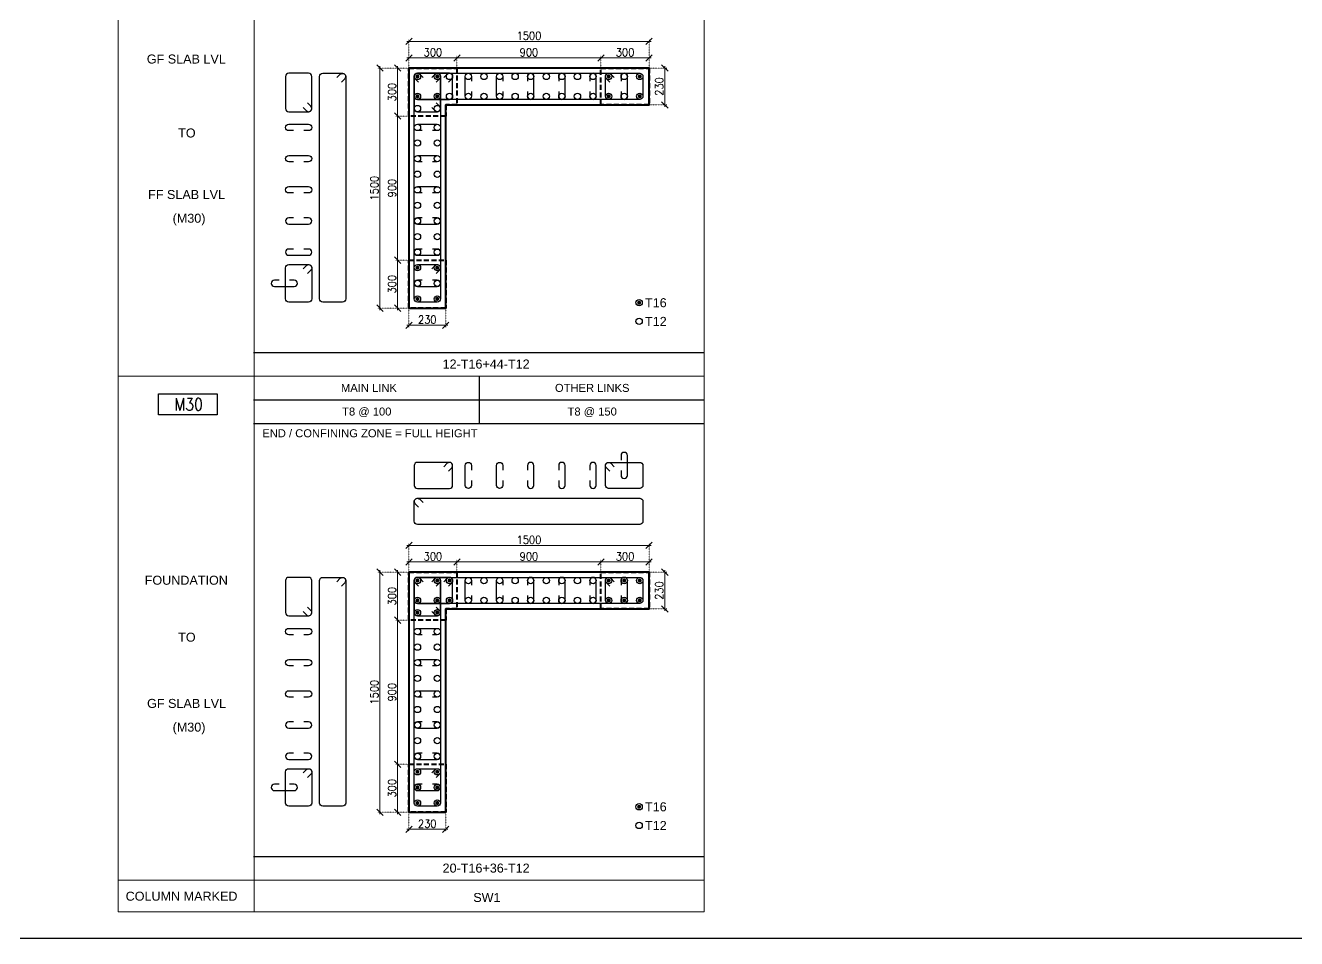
# Model space of a CAD drawing. Header units: millimetres. Extents: x 149548 to 2112824, y -1657616 to -1354760.
# Drawn here: x 2049305 to 2081065, y -1657616 to -1634801 of the extents above; entities that cross this region are included whole.
import ezdxf
from ezdxf.enums import TextEntityAlignment as Align

# ---------------------------------------------------------------- set-up
doc = ezdxf.new("R2010")
doc.units = ezdxf.units.MM
doc.header["$MEASUREMENT"] = 0
doc.header["$PDMODE"] = 98
doc.linetypes.add('DOT', pattern=[0.25, 0, -0.25])
doc.linetypes.add('HIDDEN', pattern=[0.375, 0.25, -0.125])
for name, color, linetype in [('Columns', 90, 'Continuous'), ('S-TEXT', 7, 'Continuous'), ('s_hatch_50', 43, 'Continuous'), ('s_rebar_link', 225, 'Continuous'), ('s_rebar_linkexp', 155, 'Continuous'), ('TEXT', 43, 'Continuous')]:
    doc.layers.add(name, color=color, linetype=linetype)
for name, color, linetype, lineweight in [('s-dm', 171, 'Continuous', 15), ('s_text', 20, 'Continuous', 9), ('TXT', 255, 'Continuous', 5)]:
    doc.layers.add(name, color=color, linetype=linetype, lineweight=lineweight)
doc.styles.add('ARIAL', font='arial.ttf')
doc.styles.add('RC-ROMANS-85', font='romans.shx', dxfattribs={"width": 0.85})
doc.styles.add('RS', font='romans.shx', dxfattribs={"width": 0.9})
doc.dimstyles.new('Maheboob', dxfattribs={"dimtxt": 100, "dimasz": 100, "dimexe": 0, "dimexo": 0, "dimgap": 50, "dimtad": 1, "dimdec": 0, "dimdsep": 46, "dimtxsty": 'RS', "dimblk": 'ME', "dimcen": 225, "dimdle": 25, "dimclrd": 256, "dimclre": 256, "dimclrt": 7, "dimadec": 1, "dimazin": 1, "dimtfac": 1, "dimtdec": 0, "dimtmove": 0, "dimatfit": 0, "dimldrblk": 'ME', "dimfxl": 1, "dimlwd": -1, "dimlwe": -1, "dimarcsym": 0})

# ---------------------------------------------------------------- blocks, each defined once
blk = doc.blocks.new('_Oblique')
at = {"color": 0, "linetype": 'ByBlock', "lineweight": -2}
blk.add_line((-0.5, -0.5), (0.5, 0.5), dxfattribs=at)
blk = doc.blocks.new('*D1663')
at = {"layer": 'Defpoints', "color": 0}
for p in [(2064886, -1648461), (2064886, -1649381), (2065281, -1649381)]:
    blk.add_point(p, dxfattribs=at)
at = {"layer": 's-dm', "linetype": 'DOT'}
for p, q in [((2064886, -1648461), (2065331, -1648461)), ((2064886, -1649381), (2065331, -1649381))]:
    blk.add_line(p, q, dxfattribs=at)
at = {"layer": 's-dm'}
blk.add_line((2065281, -1648411), (2065281, -1649431), dxfattribs=at)
at = {"layer": 's-dm', "xscale": 160, "yscale": 160, "zscale": 160}
for p, rotation in [((2065281, -1648461), 90), ((2065281, -1649381), 270)]:
    blk.add_blockref('_Oblique', p, dxfattribs=dict(at, rotation=rotation))
at = {"layer": 's-dm', "color": 7, "insert": (2065141, -1648921), "char_height": 200, "attachment_point": 5, "rotation": 90, "style": 'RS'}
blk.add_mtext('230', dxfattribs=at)
blk = doc.blocks.new('ME')
at = {"layer": 's-dm', "color": 2, "ltscale": 50}
for p, q in [((0, -1.04), (0, 1.04)), ((-1.04, 0), (1.04, 0))]:
    blk.add_line(p, q, dxfattribs=at)
blk.add_lwpolyline([(0.74, 0.74), (-0.74, -0.74)], dxfattribs=at)
blk = doc.blocks.new('*D1664')
at = {"layer": 'Defpoints', "color": 0}
for p in [(2058886, -1654461), (2059806, -1654461), (2059806, -1654886)]:
    blk.add_point(p, dxfattribs=at)
at = {"layer": 's-dm', "linetype": 'DOT'}
for p, q in [((2058886, -1654461), (2058886, -1654936)), ((2059806, -1654461), (2059806, -1654936))]:
    blk.add_line(p, q, dxfattribs=at)
at = {"layer": 's-dm'}
blk.add_line((2058836, -1654886), (2059856, -1654886), dxfattribs=at)
at = {"layer": 's-dm', "xscale": 160, "yscale": 160, "zscale": 160, "rotation": 180}
blk.add_blockref('_Oblique', (2058886, -1654886), dxfattribs=at)
at = {"layer": 's-dm', "xscale": 160, "yscale": 160, "zscale": 160}
blk.add_blockref('_Oblique', (2059806, -1654886), dxfattribs=at)
at = {"layer": 's-dm', "color": 7, "insert": (2059346, -1654746), "char_height": 200, "attachment_point": 5, "style": 'RS'}
blk.add_mtext('230', dxfattribs=at)
blk = doc.blocks.new('*D1665')
at = {"layer": 'Defpoints', "color": 0}
for p in [(2058886, -1648461), (2058605, -1649661), (2058886, -1649661)]:
    blk.add_point(p, dxfattribs=at)
at = {"layer": 's-dm', "linetype": 'DOT'}
for p, q in [((2058886, -1648461), (2058555, -1648461)), ((2058886, -1649661), (2058555, -1649661))]:
    blk.add_line(p, q, dxfattribs=at)
at = {"layer": 's-dm'}
blk.add_line((2058605, -1648411), (2058605, -1649711), dxfattribs=at)
at = {"layer": 's-dm', "xscale": 160, "yscale": 160, "zscale": 160}
for p, rotation in [((2058605, -1648461), 90), ((2058605, -1649661), 270)]:
    blk.add_blockref('_Oblique', p, dxfattribs=dict(at, rotation=rotation))
at = {"layer": 's-dm', "color": 7, "insert": (2058465, -1649061), "char_height": 200, "attachment_point": 5, "rotation": 90, "style": 'RS'}
blk.add_mtext('300', dxfattribs=at)
blk = doc.blocks.new('*D1666')
at = {"layer": 'Defpoints', "color": 0}
for p in [(2058886, -1648207), (2058886, -1648461), (2060086, -1648461)]:
    blk.add_point(p, dxfattribs=at)
at = {"layer": 's-dm'}
blk.add_line((2060136, -1648207), (2058836, -1648207), dxfattribs=at)
at = {"layer": 's-dm', "linetype": 'DOT'}
for p, q in [((2058886, -1648461), (2058886, -1648157)), ((2060086, -1648461), (2060086, -1648157))]:
    blk.add_line(p, q, dxfattribs=at)
at = {"layer": 's-dm', "xscale": 160, "yscale": 160, "zscale": 160, "rotation": 180}
blk.add_blockref('_Oblique', (2058886, -1648207), dxfattribs=at)
at = {"layer": 's-dm', "xscale": 160, "yscale": 160, "zscale": 160}
blk.add_blockref('_Oblique', (2060086, -1648207), dxfattribs=at)
at = {"layer": 's-dm', "color": 7, "insert": (2059486, -1648067), "char_height": 200, "attachment_point": 5, "style": 'RS'}
blk.add_mtext('300', dxfattribs=at)
blk = doc.blocks.new('*D1667')
at = {"layer": 'Defpoints', "color": 0}
for p in [(2063686, -1648207), (2060086, -1648461), (2063686, -1648461)]:
    blk.add_point(p, dxfattribs=at)
at = {"layer": 's-dm'}
blk.add_line((2060036, -1648207), (2063736, -1648207), dxfattribs=at)
at = {"layer": 's-dm', "linetype": 'DOT'}
for p, q in [((2060086, -1648461), (2060086, -1648157)), ((2063686, -1648461), (2063686, -1648157))]:
    blk.add_line(p, q, dxfattribs=at)
at = {"layer": 's-dm', "xscale": 160, "yscale": 160, "zscale": 160, "rotation": 180}
blk.add_blockref('_Oblique', (2060086, -1648207), dxfattribs=at)
at = {"layer": 's-dm', "xscale": 160, "yscale": 160, "zscale": 160}
blk.add_blockref('_Oblique', (2063686, -1648207), dxfattribs=at)
at = {"layer": 's-dm', "color": 7, "insert": (2061886, -1648067), "char_height": 200, "attachment_point": 5, "style": 'RS'}
blk.add_mtext('900', dxfattribs=at)
blk = doc.blocks.new('*D1668')
at = {"layer": 'Defpoints', "color": 0}
for p in [(2063686, -1648207), (2063686, -1648461), (2064886, -1648461)]:
    blk.add_point(p, dxfattribs=at)
at = {"layer": 's-dm'}
blk.add_line((2064936, -1648207), (2063636, -1648207), dxfattribs=at)
at = {"layer": 's-dm', "linetype": 'DOT'}
for p, q in [((2063686, -1648461), (2063686, -1648157)), ((2064886, -1648461), (2064886, -1648157))]:
    blk.add_line(p, q, dxfattribs=at)
at = {"layer": 's-dm', "xscale": 160, "yscale": 160, "zscale": 160, "rotation": 180}
blk.add_blockref('_Oblique', (2063686, -1648207), dxfattribs=at)
at = {"layer": 's-dm', "xscale": 160, "yscale": 160, "zscale": 160}
blk.add_blockref('_Oblique', (2064886, -1648207), dxfattribs=at)
at = {"layer": 's-dm', "color": 7, "insert": (2064286, -1648067), "char_height": 200, "attachment_point": 5, "style": 'RS'}
blk.add_mtext('300', dxfattribs=at)
blk = doc.blocks.new('*D1669')
at = {"layer": 'Defpoints', "color": 0}
for p in [(2058605, -1649661), (2058886, -1649661), (2058886, -1653261)]:
    blk.add_point(p, dxfattribs=at)
at = {"layer": 's-dm', "linetype": 'DOT'}
for p, q in [((2058886, -1649661), (2058555, -1649661)), ((2058886, -1653261), (2058555, -1653261))]:
    blk.add_line(p, q, dxfattribs=at)
at = {"layer": 's-dm'}
blk.add_line((2058605, -1653311), (2058605, -1649611), dxfattribs=at)
at = {"layer": 's-dm', "xscale": 160, "yscale": 160, "zscale": 160}
for p, rotation in [((2058605, -1649661), 90), ((2058605, -1653261), 270)]:
    blk.add_blockref('_Oblique', p, dxfattribs=dict(at, rotation=rotation))
at = {"layer": 's-dm', "color": 7, "insert": (2058465, -1651461), "char_height": 200, "attachment_point": 5, "rotation": 90, "style": 'RS'}
blk.add_mtext('900', dxfattribs=at)
blk = doc.blocks.new('*D1670')
at = {"layer": 'Defpoints', "color": 0}
for p in [(2058886, -1653261), (2058605, -1654461), (2058886, -1654461)]:
    blk.add_point(p, dxfattribs=at)
at = {"layer": 's-dm', "linetype": 'DOT'}
for p, q in [((2058886, -1653261), (2058555, -1653261)), ((2058886, -1654461), (2058555, -1654461))]:
    blk.add_line(p, q, dxfattribs=at)
at = {"layer": 's-dm'}
blk.add_line((2058605, -1653211), (2058605, -1654511), dxfattribs=at)
at = {"layer": 's-dm', "xscale": 160, "yscale": 160, "zscale": 160}
for p, rotation in [((2058605, -1653261), 90), ((2058605, -1654461), 270)]:
    blk.add_blockref('_Oblique', p, dxfattribs=dict(at, rotation=rotation))
at = {"layer": 's-dm', "color": 7, "insert": (2058465, -1653861), "char_height": 200, "attachment_point": 5, "rotation": 90, "style": 'RS'}
blk.add_mtext('300', dxfattribs=at)
blk = doc.blocks.new('*D1671')
at = {"layer": 'Defpoints', "color": 0}
for p in [(2064886, -1647794), (2058886, -1648461), (2064886, -1648461)]:
    blk.add_point(p, dxfattribs=at)
at = {"layer": 's-dm'}
blk.add_line((2058836, -1647794), (2064936, -1647794), dxfattribs=at)
at = {"layer": 's-dm', "linetype": 'DOT'}
for p, q in [((2058886, -1648461), (2058886, -1647744)), ((2064886, -1648461), (2064886, -1647744))]:
    blk.add_line(p, q, dxfattribs=at)
at = {"layer": 's-dm', "xscale": 160, "yscale": 160, "zscale": 160, "rotation": 180}
blk.add_blockref('_Oblique', (2058886, -1647794), dxfattribs=at)
at = {"layer": 's-dm', "xscale": 160, "yscale": 160, "zscale": 160}
blk.add_blockref('_Oblique', (2064886, -1647794), dxfattribs=at)
at = {"layer": 's-dm', "color": 7, "insert": (2061886, -1647654), "char_height": 200, "attachment_point": 5, "style": 'RS'}
blk.add_mtext('1500', dxfattribs=at)
blk = doc.blocks.new('*D1672')
at = {"layer": 'Defpoints', "color": 0}
for p in [(2058163, -1648461), (2058886, -1648461), (2058886, -1654461)]:
    blk.add_point(p, dxfattribs=at)
at = {"layer": 's-dm', "linetype": 'DOT'}
for p, q in [((2058886, -1648461), (2058113, -1648461)), ((2058886, -1654461), (2058113, -1654461))]:
    blk.add_line(p, q, dxfattribs=at)
at = {"layer": 's-dm'}
blk.add_line((2058163, -1654511), (2058163, -1648411), dxfattribs=at)
at = {"layer": 's-dm', "xscale": 160, "yscale": 160, "zscale": 160}
for p, rotation in [((2058163, -1648461), 90), ((2058163, -1654461), 270)]:
    blk.add_blockref('_Oblique', p, dxfattribs=dict(at, rotation=rotation))
at = {"layer": 's-dm', "color": 7, "insert": (2058023, -1651461), "char_height": 200, "attachment_point": 5, "rotation": 90, "style": 'RS'}
blk.add_mtext('1500', dxfattribs=at)
blk = doc.blocks.new('*D1643')
at = {"layer": 'Defpoints', "color": 0}
for p in [(2064886, -1635866), (2064886, -1636786), (2065281, -1636786)]:
    blk.add_point(p, dxfattribs=at)
at = {"layer": 's-dm', "linetype": 'DOT'}
for p, q in [((2064886, -1635866), (2065331, -1635866)), ((2064886, -1636786), (2065331, -1636786))]:
    blk.add_line(p, q, dxfattribs=at)
at = {"layer": 's-dm'}
blk.add_line((2065281, -1635816), (2065281, -1636836), dxfattribs=at)
at = {"layer": 's-dm', "xscale": 160, "yscale": 160, "zscale": 160}
for p, rotation in [((2065281, -1635866), 90), ((2065281, -1636786), 270)]:
    blk.add_blockref('_Oblique', p, dxfattribs=dict(at, rotation=rotation))
at = {"layer": 's-dm', "color": 7, "insert": (2065141, -1636326), "char_height": 200, "attachment_point": 5, "rotation": 90, "style": 'RS'}
blk.add_mtext('230', dxfattribs=at)
blk = doc.blocks.new('*D1644')
at = {"layer": 'Defpoints', "color": 0}
for p in [(2058886, -1641866), (2059806, -1641866), (2059806, -1642292)]:
    blk.add_point(p, dxfattribs=at)
at = {"layer": 's-dm', "linetype": 'DOT'}
for p, q in [((2058886, -1641866), (2058886, -1642342)), ((2059806, -1641866), (2059806, -1642342))]:
    blk.add_line(p, q, dxfattribs=at)
at = {"layer": 's-dm'}
blk.add_line((2058836, -1642292), (2059856, -1642292), dxfattribs=at)
at = {"layer": 's-dm', "xscale": 160, "yscale": 160, "zscale": 160, "rotation": 180}
blk.add_blockref('_Oblique', (2058886, -1642292), dxfattribs=at)
at = {"layer": 's-dm', "xscale": 160, "yscale": 160, "zscale": 160}
blk.add_blockref('_Oblique', (2059806, -1642292), dxfattribs=at)
at = {"layer": 's-dm', "color": 7, "insert": (2059346, -1642152), "char_height": 200, "attachment_point": 5, "style": 'RS'}
blk.add_mtext('230', dxfattribs=at)
blk = doc.blocks.new('*D1645')
at = {"layer": 'Defpoints', "color": 0}
for p in [(2058886, -1635866), (2058605, -1637066), (2058886, -1637066)]:
    blk.add_point(p, dxfattribs=at)
at = {"layer": 's-dm', "linetype": 'DOT'}
for p, q in [((2058886, -1635866), (2058555, -1635866)), ((2058886, -1637066), (2058555, -1637066))]:
    blk.add_line(p, q, dxfattribs=at)
at = {"layer": 's-dm'}
blk.add_line((2058605, -1635816), (2058605, -1637116), dxfattribs=at)
at = {"layer": 's-dm', "xscale": 160, "yscale": 160, "zscale": 160}
for p, rotation in [((2058605, -1635866), 90), ((2058605, -1637066), 270)]:
    blk.add_blockref('_Oblique', p, dxfattribs=dict(at, rotation=rotation))
at = {"layer": 's-dm', "color": 7, "insert": (2058465, -1636466), "char_height": 200, "attachment_point": 5, "rotation": 90, "style": 'RS'}
blk.add_mtext('300', dxfattribs=at)
blk = doc.blocks.new('*D1646')
at = {"layer": 'Defpoints', "color": 0}
for p in [(2058886, -1635613), (2058886, -1635866), (2060086, -1635866)]:
    blk.add_point(p, dxfattribs=at)
at = {"layer": 's-dm', "linetype": 'DOT'}
for p, q in [((2058886, -1635866), (2058886, -1635563)), ((2060086, -1635866), (2060086, -1635563))]:
    blk.add_line(p, q, dxfattribs=at)
at = {"layer": 's-dm'}
blk.add_line((2060136, -1635613), (2058836, -1635613), dxfattribs=at)
at = {"layer": 's-dm', "xscale": 160, "yscale": 160, "zscale": 160, "rotation": 180}
blk.add_blockref('_Oblique', (2058886, -1635613), dxfattribs=at)
at = {"layer": 's-dm', "xscale": 160, "yscale": 160, "zscale": 160}
blk.add_blockref('_Oblique', (2060086, -1635613), dxfattribs=at)
at = {"layer": 's-dm', "color": 7, "insert": (2059486, -1635473), "char_height": 200, "attachment_point": 5, "style": 'RS'}
blk.add_mtext('300', dxfattribs=at)
blk = doc.blocks.new('*D1647')
at = {"layer": 'Defpoints', "color": 0}
for p in [(2060086, -1635866), (2063686, -1635613), (2063686, -1635866)]:
    blk.add_point(p, dxfattribs=at)
at = {"layer": 's-dm', "linetype": 'DOT'}
for p, q in [((2060086, -1635866), (2060086, -1635563)), ((2063686, -1635866), (2063686, -1635563))]:
    blk.add_line(p, q, dxfattribs=at)
at = {"layer": 's-dm'}
blk.add_line((2060036, -1635613), (2063736, -1635613), dxfattribs=at)
at = {"layer": 's-dm', "xscale": 160, "yscale": 160, "zscale": 160, "rotation": 180}
blk.add_blockref('_Oblique', (2060086, -1635613), dxfattribs=at)
at = {"layer": 's-dm', "xscale": 160, "yscale": 160, "zscale": 160}
blk.add_blockref('_Oblique', (2063686, -1635613), dxfattribs=at)
at = {"layer": 's-dm', "color": 7, "insert": (2061886, -1635473), "char_height": 200, "attachment_point": 5, "style": 'RS'}
blk.add_mtext('900', dxfattribs=at)
blk = doc.blocks.new('*D1648')
at = {"layer": 'Defpoints', "color": 0}
for p in [(2063686, -1635613), (2063686, -1635866), (2064886, -1635866)]:
    blk.add_point(p, dxfattribs=at)
at = {"layer": 's-dm', "linetype": 'DOT'}
for p, q in [((2063686, -1635866), (2063686, -1635563)), ((2064886, -1635866), (2064886, -1635563))]:
    blk.add_line(p, q, dxfattribs=at)
at = {"layer": 's-dm'}
blk.add_line((2064936, -1635613), (2063636, -1635613), dxfattribs=at)
at = {"layer": 's-dm', "xscale": 160, "yscale": 160, "zscale": 160, "rotation": 180}
blk.add_blockref('_Oblique', (2063686, -1635613), dxfattribs=at)
at = {"layer": 's-dm', "xscale": 160, "yscale": 160, "zscale": 160}
blk.add_blockref('_Oblique', (2064886, -1635613), dxfattribs=at)
at = {"layer": 's-dm', "color": 7, "insert": (2064286, -1635473), "char_height": 200, "attachment_point": 5, "style": 'RS'}
blk.add_mtext('300', dxfattribs=at)
blk = doc.blocks.new('*D1649')
at = {"layer": 'Defpoints', "color": 0}
for p in [(2058605, -1637066), (2058886, -1637066), (2058886, -1640666)]:
    blk.add_point(p, dxfattribs=at)
at = {"layer": 's-dm', "linetype": 'DOT'}
for p, q in [((2058886, -1637066), (2058555, -1637066)), ((2058886, -1640666), (2058555, -1640666))]:
    blk.add_line(p, q, dxfattribs=at)
at = {"layer": 's-dm'}
blk.add_line((2058605, -1640716), (2058605, -1637016), dxfattribs=at)
at = {"layer": 's-dm', "xscale": 160, "yscale": 160, "zscale": 160}
for p, rotation in [((2058605, -1637066), 90), ((2058605, -1640666), 270)]:
    blk.add_blockref('_Oblique', p, dxfattribs=dict(at, rotation=rotation))
at = {"layer": 's-dm', "color": 7, "insert": (2058465, -1638866), "char_height": 200, "attachment_point": 5, "rotation": 90, "style": 'RS'}
blk.add_mtext('900', dxfattribs=at)
blk = doc.blocks.new('*D1650')
at = {"layer": 'Defpoints', "color": 0}
for p in [(2058886, -1640666), (2058605, -1641866), (2058886, -1641866)]:
    blk.add_point(p, dxfattribs=at)
at = {"layer": 's-dm', "linetype": 'DOT'}
for p, q in [((2058886, -1640666), (2058555, -1640666)), ((2058886, -1641866), (2058555, -1641866))]:
    blk.add_line(p, q, dxfattribs=at)
at = {"layer": 's-dm'}
blk.add_line((2058605, -1640616), (2058605, -1641916), dxfattribs=at)
at = {"layer": 's-dm', "xscale": 160, "yscale": 160, "zscale": 160}
for p, rotation in [((2058605, -1640666), 90), ((2058605, -1641866), 270)]:
    blk.add_blockref('_Oblique', p, dxfattribs=dict(at, rotation=rotation))
at = {"layer": 's-dm', "color": 7, "insert": (2058465, -1641266), "char_height": 200, "attachment_point": 5, "rotation": 90, "style": 'RS'}
blk.add_mtext('300', dxfattribs=at)
blk = doc.blocks.new('*D1651')
at = {"layer": 'Defpoints', "color": 0}
for p in [(2064886, -1635199), (2058886, -1635866), (2064886, -1635866)]:
    blk.add_point(p, dxfattribs=at)
at = {"layer": 's-dm'}
blk.add_line((2058836, -1635199), (2064936, -1635199), dxfattribs=at)
at = {"layer": 's-dm', "linetype": 'DOT'}
for p, q in [((2058886, -1635866), (2058886, -1635149)), ((2064886, -1635866), (2064886, -1635149))]:
    blk.add_line(p, q, dxfattribs=at)
at = {"layer": 's-dm', "xscale": 160, "yscale": 160, "zscale": 160, "rotation": 180}
blk.add_blockref('_Oblique', (2058886, -1635199), dxfattribs=at)
at = {"layer": 's-dm', "xscale": 160, "yscale": 160, "zscale": 160}
blk.add_blockref('_Oblique', (2064886, -1635199), dxfattribs=at)
at = {"layer": 's-dm', "color": 7, "insert": (2061886, -1635059), "char_height": 200, "attachment_point": 5, "style": 'RS'}
blk.add_mtext('1500', dxfattribs=at)
blk = doc.blocks.new('*D1652')
at = {"layer": 'Defpoints', "color": 0}
for p in [(2058163, -1635866), (2058886, -1635866), (2058886, -1641866)]:
    blk.add_point(p, dxfattribs=at)
at = {"layer": 's-dm', "linetype": 'DOT'}
for p, q in [((2058886, -1635866), (2058113, -1635866)), ((2058886, -1641866), (2058113, -1641866))]:
    blk.add_line(p, q, dxfattribs=at)
at = {"layer": 's-dm'}
blk.add_line((2058163, -1641916), (2058163, -1635816), dxfattribs=at)
at = {"layer": 's-dm', "xscale": 160, "yscale": 160, "zscale": 160}
for p, rotation in [((2058163, -1635866), 90), ((2058163, -1641866), 270)]:
    blk.add_blockref('_Oblique', p, dxfattribs=dict(at, rotation=rotation))
at = {"layer": 's-dm', "color": 7, "insert": (2058023, -1638866), "char_height": 200, "attachment_point": 5, "rotation": 90, "style": 'RS'}
blk.add_mtext('1500', dxfattribs=at)

msp = doc.modelspace()

# ---------------------------------------------------------------- linework, layer by layer
at = {"lineweight": -3}
msp.add_lwpolyline([(2112824, -1657616.5), (1991050.7, -1657616.5), (1991050.7, -1577510.7), (2112824, -1577510.7)], close=True, dxfattribs=at)
at = {"layer": 'Columns', "color": 8, "linetype": 'HIDDEN', "lineweight": 40, "ltscale": 500}
for points in [[(2060085.7, -1635865.6), (2060085.7, -1636785.6), (2059805.7, -1636785.6), (2059805.7, -1637065.6), (2058885.7, -1637065.6), (2058885.7, -1635865.6)], [(2064885.7, -1635865.6), (2064885.7, -1636785.6), (2063685.7, -1636785.6), (2063685.7, -1635865.6)], [(2059805.7, -1641865.6), (2058885.7, -1641865.6), (2058885.7, -1640665.6), (2059805.7, -1640665.6)], [(2060085.7, -1648460.5), (2060085.7, -1649380.5), (2059805.7, -1649380.5), (2059805.7, -1649660.5), (2058885.7, -1649660.5), (2058885.7, -1648460.5)], [(2064885.7, -1648460.5), (2064885.7, -1649380.5), (2063685.7, -1649380.5), (2063685.7, -1648460.5)], [(2059805.7, -1654460.5), (2058885.7, -1654460.5), (2058885.7, -1653260.5), (2059805.7, -1653260.5)]]:
    msp.add_lwpolyline(points, close=True, dxfattribs=at)
at = {"layer": 'Columns', "lineweight": 40}
for points in [[(2058885.7, -1635865.6), (2058885.7, -1641865.6), (2059805.7, -1641865.6), (2059805.7, -1636785.6), (2064885.7, -1636785.6), (2064885.7, -1635865.6), (2058885.7, -1635865.6)], [(2058885.7, -1648460.5), (2058885.7, -1654460.5), (2059805.7, -1654460.5), (2059805.7, -1649380.5), (2064885.7, -1649380.5), (2064885.7, -1648460.5), (2058885.7, -1648460.5)]]:
    msp.add_lwpolyline(points, dxfattribs=at)
at = {"layer": 'S-TEXT', "color": 1}
msp.add_lwpolyline([(2052633.6, -1644007.4), (2054096.4, -1644007.4), (2054096.4, -1644528.4), (2052633.6, -1644528.4)], close=True, dxfattribs=at)
at = {"layer": 's_hatch_50'}
for p, q in [((2055007.8, -1642971.9), (2066266.7, -1642971.8)), ((2055007.8, -1655566.8), (2066266.7, -1655566.8))]:
    msp.add_line(p, q, dxfattribs=at)
at = {"layer": 's_rebar_link'}
for points in [[(2059128, -1636215.4), (2059044.5, -1636131.8, -0.668178), (2059100.2, -1635997.4), (2064654.6, -1635997.4, -0.4142136), (2064733.4, -1636076.2), (2064733.4, -1636571.1, -0.4142136), (2064654.6, -1636649.9), (2059100.2, -1636649.9, -0.4142136), (2059021.5, -1636571.1), (2059021.5, -1636076.2, -0.6681793), (2059155.9, -1636020.5), (2059239.4, -1636104)], [(2059456, -1636104), (2059539.5, -1636020.5, -0.668178), (2059673.9, -1636076.2), (2059673.9, -1641634.5, -0.4142136), (2059595.2, -1641713.2), (2059100.2, -1641713.2, -0.4142136), (2059021.5, -1641634.5), (2059021.5, -1636076.2, -0.4142136), (2059100.2, -1635997.4), (2059595.2, -1635997.4, -0.6681793), (2059650.8, -1636131.8), (2059567.3, -1636215.4)], [(2059873.2, -1636215.4), (2059956.7, -1636131.8, 0.668178), (2059901.1, -1635997.4), (2059100.2, -1635997.4, 0.4142136), (2059021.5, -1636076.2), (2059021.5, -1636571.1, 0.4142136), (2059100.2, -1636649.9), (2059901.1, -1636649.9, 0.4142136), (2059979.8, -1636571.1), (2059979.8, -1636076.2, 0.6681793), (2059845.4, -1636020.5), (2059761.9, -1636104)], [(2059456, -1636849.2), (2059539.5, -1636932.7, 0.668178), (2059673.9, -1636877.1), (2059673.9, -1636076.2, 0.4142136), (2059595.2, -1635997.4), (2059100.2, -1635997.4, 0.4142136), (2059021.5, -1636076.2), (2059021.5, -1636877.1, 0.4142136), (2059100.2, -1636955.8), (2059595.2, -1636955.8, 0.6681793), (2059650.8, -1636821.4), (2059567.3, -1636737.9)], [(2060452.3, -1636453), (2060452.3, -1636571.1, -1), (2060294.8, -1636571.1), (2060294.8, -1636076.2, -1), (2060452.3, -1636076.2), (2060452.3, -1636194.3)], [(2061230.6, -1636453), (2061230.6, -1636571.1, -1), (2061073.2, -1636571.1), (2061073.2, -1636076.2, -1), (2061230.6, -1636076.2), (2061230.6, -1636194.3)], [(2061851.6, -1636453), (2061851.6, -1636571.1, 1), (2062009, -1636571.1), (2062009, -1636076.2, 1), (2061851.6, -1636076.2), (2061851.6, -1636194.3)], [(2062629.9, -1636453), (2062629.9, -1636571.1, 1), (2062787.4, -1636571.1), (2062787.4, -1636076.2, 1), (2062629.9, -1636076.2), (2062629.9, -1636194.3)], [(2063408.3, -1636453), (2063408.3, -1636571.1, 1), (2063565.8, -1636571.1), (2063565.8, -1636076.2, 1), (2063408.3, -1636076.2), (2063408.3, -1636194.3)], [(2063904.1, -1636215.4), (2063820.6, -1636131.8, -0.668178), (2063876.2, -1635997.4), (2064654.6, -1635997.4, -0.4142136), (2064733.4, -1636076.2), (2064733.4, -1636571.1, -0.4142136), (2064654.6, -1636649.9), (2063876.2, -1636649.9, -0.4142136), (2063797.5, -1636571.1), (2063797.5, -1636076.2, -0.6681793), (2063931.9, -1636020.5), (2064015.4, -1636104)], [(2064186.7, -1636453), (2064186.7, -1636571.1, 1), (2064344.2, -1636571.1), (2064344.2, -1636076.2, 1), (2064186.7, -1636076.2), (2064186.7, -1636194.3)], [(2059218.3, -1637428.8), (2059100.2, -1637428.8, -1), (2059100.2, -1637271.4), (2059595.2, -1637271.4, -1), (2059595.2, -1637428.8), (2059477.1, -1637428.8)], [(2059218.3, -1638207.8), (2059100.2, -1638207.8, -1), (2059100.2, -1638050.4), (2059595.2, -1638050.4, -1), (2059595.2, -1638207.8), (2059477.1, -1638207.8)], [(2059218.3, -1638986.8), (2059100.2, -1638986.8, -1), (2059100.2, -1638829.3), (2059595.2, -1638829.3, -1), (2059595.2, -1638986.8), (2059477.1, -1638986.8)], [(2059218.3, -1639608.3), (2059100.2, -1639608.3, 1), (2059100.2, -1639765.8), (2059595.2, -1639765.8, 1), (2059595.2, -1639608.3), (2059477.1, -1639608.3)], [(2059218.3, -1640387.3), (2059100.2, -1640387.3, 1), (2059100.2, -1640544.8), (2059595.2, -1640544.8, 1), (2059595.2, -1640387.3), (2059477.1, -1640387.3)], [(2059456, -1640884), (2059539.5, -1640800.4, -0.668178), (2059673.9, -1640856.1), (2059673.9, -1641634.5, -0.4142136), (2059595.2, -1641713.2), (2059100.2, -1641713.2, -0.4142136), (2059021.5, -1641634.5), (2059021.5, -1640856.1, -0.4142136), (2059100.2, -1640777.4), (2059595.2, -1640777.4, -0.6681793), (2059650.8, -1640911.8), (2059567.3, -1640995.3)], [(2059218.3, -1641166.3), (2059100.2, -1641166.3, 1), (2059100.2, -1641323.7), (2059595.2, -1641323.7, 1), (2059595.2, -1641166.3), (2059477.1, -1641166.3)], [(2059128, -1648810.3), (2059044.5, -1648726.8, -0.668178), (2059100.2, -1648592.4), (2064654.6, -1648592.4, -0.4142136), (2064733.4, -1648671.1), (2064733.4, -1649166.1, -0.4142136), (2064654.6, -1649244.8), (2059100.2, -1649244.8, -0.4142136), (2059021.5, -1649166.1), (2059021.5, -1648671.1, -0.6681793), (2059155.9, -1648615.4), (2059239.4, -1648698.9)], [(2059456, -1648698.9), (2059539.5, -1648615.4, -0.668178), (2059673.9, -1648671.1), (2059673.9, -1654229.4, -0.4142136), (2059595.2, -1654308.2), (2059100.2, -1654308.2, -0.4142136), (2059021.5, -1654229.4), (2059021.5, -1648671.1, -0.4142136), (2059100.2, -1648592.4), (2059595.2, -1648592.4, -0.6681793), (2059650.8, -1648726.8), (2059567.3, -1648810.3)], [(2059873.2, -1648810.3), (2059956.8, -1648726.8, 0.668178), (2059901.1, -1648592.4), (2059100.2, -1648592.4, 0.4142136), (2059021.5, -1648671.1), (2059021.5, -1649166.1, 0.4142136), (2059100.2, -1649244.8), (2059901.1, -1649244.8, 0.4142136), (2059979.8, -1649166.1), (2059979.8, -1648671.1, 0.6681793), (2059845.4, -1648615.4), (2059761.9, -1648698.9)], [(2059456, -1649444.2), (2059539.5, -1649527.7, 0.668178), (2059673.9, -1649472), (2059673.9, -1648671.1, 0.4142136), (2059595.2, -1648592.4), (2059100.2, -1648592.4, 0.4142136), (2059021.5, -1648671.1), (2059021.5, -1649472, 0.4142136), (2059100.2, -1649550.7), (2059595.2, -1649550.7, 0.6681793), (2059650.8, -1649416.3), (2059567.3, -1649332.8)], [(2060452.3, -1649048), (2060452.3, -1649166.1, -1), (2060294.8, -1649166.1), (2060294.8, -1648671.1, -1), (2060452.3, -1648671.1), (2060452.3, -1648789.2)], [(2061230.6, -1649048), (2061230.6, -1649166.1, -1), (2061073.2, -1649166.1), (2061073.2, -1648671.1, -1), (2061230.6, -1648671.1), (2061230.6, -1648789.2)], [(2061851.6, -1649048), (2061851.6, -1649166.1, 1), (2062009, -1649166.1), (2062009, -1648671.1, 1), (2061851.6, -1648671.1), (2061851.6, -1648789.2)], [(2062629.9, -1649048), (2062629.9, -1649166.1, 1), (2062787.4, -1649166.1), (2062787.4, -1648671.1, 1), (2062629.9, -1648671.1), (2062629.9, -1648789.2)], [(2063408.3, -1649048), (2063408.3, -1649166.1, 1), (2063565.8, -1649166.1), (2063565.8, -1648671.1, 1), (2063408.3, -1648671.1), (2063408.3, -1648789.2)], [(2063904.1, -1648810.3), (2063820.6, -1648726.8, -0.668178), (2063876.2, -1648592.4), (2064654.6, -1648592.4, -0.4142136), (2064733.4, -1648671.1), (2064733.4, -1649166.1, -0.4142136), (2064654.6, -1649244.8), (2063876.2, -1649244.8, -0.4142136), (2063797.5, -1649166.1), (2063797.5, -1648671.1, -0.6681793), (2063931.9, -1648615.4), (2064015.4, -1648698.9)], [(2064186.7, -1649048), (2064186.7, -1649166.1, 1), (2064344.2, -1649166.1), (2064344.2, -1648671.1, 1), (2064186.7, -1648671.1), (2064186.7, -1648789.2)], [(2059218.3, -1650023.8), (2059100.2, -1650023.8, -1), (2059100.2, -1649866.3), (2059595.2, -1649866.3, -1), (2059595.2, -1650023.8), (2059477.1, -1650023.8)], [(2059218.3, -1650802.8), (2059100.2, -1650802.8, -1), (2059100.2, -1650645.3), (2059595.2, -1650645.3, -1), (2059595.2, -1650802.8), (2059477.1, -1650802.8)], [(2059218.3, -1651581.7), (2059100.2, -1651581.7, -1), (2059100.2, -1651424.3), (2059595.2, -1651424.3, -1), (2059595.2, -1651581.7), (2059477.1, -1651581.7)], [(2059218.3, -1652203.3), (2059100.2, -1652203.3, 1), (2059100.2, -1652360.7), (2059595.2, -1652360.7, 1), (2059595.2, -1652203.3), (2059477.1, -1652203.3)], [(2059218.3, -1652982.2), (2059100.2, -1652982.2, 1), (2059100.2, -1653139.7), (2059595.2, -1653139.7, 1), (2059595.2, -1652982.2), (2059477.1, -1652982.2)], [(2059456, -1653478.9), (2059539.5, -1653395.4, -0.668178), (2059673.9, -1653451.1), (2059673.9, -1654229.4, -0.4142136), (2059595.2, -1654308.2), (2059100.2, -1654308.2, -0.4142136), (2059021.5, -1654229.4), (2059021.5, -1653451.1, -0.4142136), (2059100.2, -1653372.3), (2059595.2, -1653372.3, -0.6681793), (2059650.8, -1653506.7), (2059567.3, -1653590.2)], [(2059218.3, -1653761.2), (2059100.2, -1653761.2, 1), (2059100.2, -1653918.7), (2059595.2, -1653918.7, 1), (2059595.2, -1653761.2), (2059477.1, -1653761.2)]]:
    msp.add_lwpolyline(points, format="xyb", dxfattribs=at)
for points in [[(2059124.8, -1636076.2, 49.2, 49.2, -1), (2059075.6, -1636076.2, 49.2, 49.2, -1)], [(2059619.8, -1636076.2, 49.2, 49.2, -1), (2059570.5, -1636076.2, 49.2, 49.2, -1)], [(2063900.8, -1636076.2, 49.2, 49.2, -1), (2063851.6, -1636076.2, 49.2, 49.2, -1)], [(2064679.2, -1636076.2, 49.2, 49.2, -1), (2064630, -1636076.2, 49.2, 49.2, -1)], [(2059124.8, -1636571.1, 49.2, 49.2, -1), (2059075.6, -1636571.1, 49.2, 49.2, -1)], [(2059619.8, -1636571.1, 49.2, 49.2, -1), (2059570.5, -1636571.1, 49.2, 49.2, -1)], [(2063900.8, -1636571.1, 49.2, 49.2, -1), (2063851.6, -1636571.1, 49.2, 49.2, -1)], [(2064679.2, -1636571.1, 49.2, 49.2, -1), (2064630, -1636571.1, 49.2, 49.2, -1)], [(2059124.8, -1640855.5, 49.2, 49.2, -1), (2059075.6, -1640855.5, 49.2, 49.2, -1)], [(2059619.8, -1640855.5, 49.2, 49.2, -1), (2059570.5, -1640855.5, 49.2, 49.2, -1)], [(2059124.8, -1641634.5, 49.2, 49.2, -1), (2059075.6, -1641634.5, 49.2, 49.2, -1)], [(2059619.8, -1641634.5, 49.2, 49.2, -1), (2059570.5, -1641634.5, 49.2, 49.2, -1)], [(2064663.1, -1641729, 49.2, 49.2, -1), (2064613.9, -1641729, 49.2, 49.2, -1)], [(2059124.8, -1648671.1, 49.2, 49.2, -1), (2059075.6, -1648671.1, 49.2, 49.2, -1)], [(2059619.8, -1648671.1, 49.2, 49.2, -1), (2059570.6, -1648671.1, 49.2, 49.2, -1)], [(2059925.7, -1648671.1, 49.2, 49.2, -1), (2059876.5, -1648671.1, 49.2, 49.2, -1)], [(2063900.9, -1648671.1, 49.2, 49.2, -1), (2063851.6, -1648671.1, 49.2, 49.2, -1)], [(2064290, -1648671.1, 49.2, 49.2, -1), (2064240.8, -1648671.1, 49.2, 49.2, -1)], [(2064679.2, -1648671.1, 49.2, 49.2, -1), (2064630, -1648671.1, 49.2, 49.2, -1)], [(2059124.8, -1649166.1, 49.2, 49.2, -1), (2059075.6, -1649166.1, 49.2, 49.2, -1)], [(2059619.8, -1649166.1, 49.2, 49.2, -1), (2059570.6, -1649166.1, 49.2, 49.2, -1)], [(2059925.7, -1649166.1, 49.2, 49.2, -1), (2059876.5, -1649166.1, 49.2, 49.2, -1)], [(2063900.9, -1649166.1, 49.2, 49.2, -1), (2063851.6, -1649166.1, 49.2, 49.2, -1)], [(2064290, -1649166.1, 49.2, 49.2, -1), (2064240.8, -1649166.1, 49.2, 49.2, -1)], [(2064679.2, -1649166.1, 49.2, 49.2, -1), (2064630, -1649166.1, 49.2, 49.2, -1)], [(2059124.8, -1649472, 49.2, 49.2, -1), (2059075.6, -1649472, 49.2, 49.2, -1)], [(2059619.8, -1649472, 49.2, 49.2, -1), (2059570.6, -1649472, 49.2, 49.2, -1)], [(2059124.8, -1653450.5, 49.2, 49.2, -1), (2059075.6, -1653450.5, 49.2, 49.2, -1)], [(2059619.8, -1653450.5, 49.2, 49.2, -1), (2059570.6, -1653450.5, 49.2, 49.2, -1)], [(2059124.8, -1653839.9, 49.2, 49.2, -1), (2059075.6, -1653839.9, 49.2, 49.2, -1)], [(2059619.8, -1653839.9, 49.2, 49.2, -1), (2059570.6, -1653839.9, 49.2, 49.2, -1)], [(2059124.8, -1654229.4, 49.2, 49.2, -1), (2059075.6, -1654229.4, 49.2, 49.2, -1)], [(2059619.8, -1654229.4, 49.2, 49.2, -1), (2059570.6, -1654229.4, 49.2, 49.2, -1)], [(2064663.1, -1654324, 49.2, 49.2, -1), (2064613.9, -1654324, 49.2, 49.2, -1)]]:
    msp.add_lwpolyline(points, format="xyseb", close=True, dxfattribs=at)
for centre in [(2059100.2, -1636076.2), (2059595.2, -1636076.2), (2059901.1, -1636076.2), (2060373.5, -1636076.2), (2060762.7, -1636076.2), (2061151.9, -1636076.2), (2061541.1, -1636076.2), (2061930.3, -1636076.2), (2062319.5, -1636076.2), (2062708.7, -1636076.2), (2063097.9, -1636076.2), (2063487.1, -1636076.2), (2063876.2, -1636076.2), (2064265.4, -1636076.2), (2064654.6, -1636076.2), (2059100.2, -1636571.1), (2059595.2, -1636571.1), (2059901.1, -1636571.1), (2060373.5, -1636571.1), (2060762.7, -1636571.1), (2061151.9, -1636571.1), (2061541.1, -1636571.1), (2061930.3, -1636571.1), (2062319.5, -1636571.1), (2062708.7, -1636571.1), (2063097.9, -1636571.1), (2063487.1, -1636571.1), (2063876.2, -1636571.1), (2064265.4, -1636571.1), (2064654.6, -1636571.1), (2059100.2, -1636877.1), (2059595.2, -1636877.1), (2059100.2, -1637350.1), (2059595.2, -1637350.1), (2059100.2, -1637739.6), (2059595.2, -1637739.6), (2059100.2, -1638129.1), (2059595.2, -1638129.1), (2059100.2, -1638518.6), (2059595.2, -1638518.6), (2059100.2, -1638908.1), (2059595.2, -1638908.1), (2059100.2, -1639297.6), (2059595.2, -1639297.6), (2059100.2, -1639687.1), (2059595.2, -1639687.1), (2059100.2, -1640076.5), (2059595.2, -1640076.5), (2059100.2, -1640466), (2059595.2, -1640466), (2059100.2, -1640855.5), (2059595.2, -1640855.5), (2059100.2, -1641245), (2059595.2, -1641245), (2059100.2, -1641634.5), (2059595.2, -1641634.5), (2064638.5, -1641729), (2064638.5, -1642195.5), (2064638.5, -1642195.5), (2059100.2, -1648671.1), (2059595.2, -1648671.1), (2059901.1, -1648671.1), (2060373.5, -1648671.1), (2060762.7, -1648671.1), (2061151.9, -1648671.1), (2061541.1, -1648671.1), (2061930.3, -1648671.1), (2062319.5, -1648671.1), (2062708.7, -1648671.1), (2063097.9, -1648671.1), (2063487.1, -1648671.1), (2063876.2, -1648671.1), (2064265.4, -1648671.1), (2064654.6, -1648671.1), (2059100.2, -1649166.1), (2059595.2, -1649166.1), (2059901.1, -1649166.1), (2060373.5, -1649166.1), (2060762.7, -1649166.1), (2061151.9, -1649166.1), (2061541.1, -1649166.1), (2061930.3, -1649166.1), (2062319.5, -1649166.1), (2062708.7, -1649166.1), (2063097.9, -1649166.1), (2063487.1, -1649166.1), (2063876.2, -1649166.1), (2064265.4, -1649166.1), (2064654.6, -1649166.1), (2059100.2, -1649472), (2059595.2, -1649472), (2059100.2, -1649945), (2059595.2, -1649945), (2059100.2, -1650334.5), (2059595.2, -1650334.5), (2059100.2, -1650724), (2059595.2, -1650724), (2059100.2, -1651113.5), (2059595.2, -1651113.5), (2059100.2, -1651503), (2059595.2, -1651503), (2059100.2, -1651892.5), (2059595.2, -1651892.5), (2059100.2, -1652282), (2059595.2, -1652282), (2059100.2, -1652671.5), (2059595.2, -1652671.5), (2059100.2, -1653061), (2059595.2, -1653061), (2059100.2, -1653450.5), (2059595.2, -1653450.5), (2059100.2, -1653839.9), (2059595.2, -1653839.9), (2059100.2, -1654229.4), (2059595.2, -1654229.4), (2064638.5, -1654324), (2064638.5, -1654790.5), (2064638.5, -1654790.5)]:
    msp.add_circle(centre, 78.7, dxfattribs=at)
at = {"layer": 's_rebar_linkexp'}
for points in [[(2056241.3, -1636849.2), (2056324.8, -1636932.7, 0.668178), (2056459.2, -1636877.1), (2056459.2, -1636076.2, 0.4142136), (2056380.4, -1635997.4), (2055885.5, -1635997.4, 0.4142136), (2055806.8, -1636076.2), (2055806.8, -1636877.1, 0.4142136), (2055885.5, -1636955.8), (2056380.4, -1636955.8, 0.6681793), (2056436.1, -1636821.4), (2056352.6, -1636737.9)], [(2057088.8, -1636104), (2057172.3, -1636020.5, -0.668178), (2057306.7, -1636076.2), (2057306.7, -1641634.5, -0.4142136), (2057227.9, -1641713.2), (2056733, -1641713.2, -0.4142136), (2056654.3, -1641634.5), (2056654.3, -1636076.2, -0.4142136), (2056733, -1635997.4), (2057227.9, -1635997.4, -0.6681793), (2057283.6, -1636131.8), (2057200.1, -1636215.4)], [(2056003.6, -1637428.8), (2055885.5, -1637428.8, -1), (2055885.5, -1637271.4), (2056380.4, -1637271.4, -1), (2056380.4, -1637428.8), (2056262.4, -1637428.8)], [(2056003.6, -1638207.8), (2055885.5, -1638207.8, -1), (2055885.5, -1638050.4), (2056380.4, -1638050.4, -1), (2056380.4, -1638207.8), (2056262.4, -1638207.8)], [(2056003.6, -1638986.8), (2055885.5, -1638986.8, -1), (2055885.5, -1638829.3), (2056380.4, -1638829.3, -1), (2056380.4, -1638986.8), (2056262.4, -1638986.8)], [(2056003.6, -1639608.3), (2055885.5, -1639608.3, 1), (2055885.5, -1639765.8), (2056380.4, -1639765.8, 1), (2056380.4, -1639608.3), (2056262.4, -1639608.3)], [(2056003.6, -1640387.3), (2055885.5, -1640387.3, 1), (2055885.5, -1640544.8), (2056380.4, -1640544.8, 1), (2056380.4, -1640387.3), (2056262.4, -1640387.3)], [(2056241.3, -1640884), (2056324.8, -1640800.4, -0.668178), (2056459.2, -1640856.1), (2056459.2, -1641634.5, -0.4142136), (2056380.4, -1641713.2), (2055885.5, -1641713.2, -0.4142136), (2055806.8, -1641634.5), (2055806.8, -1640856.1, -0.4142136), (2055885.5, -1640777.4), (2056380.4, -1640777.4, -0.6681793), (2056436.1, -1640911.8), (2056352.6, -1640995.3)], [(2055643.6, -1641166.3), (2055525.5, -1641166.3, 1), (2055525.5, -1641323.7), (2056020.4, -1641323.7, 1), (2056020.4, -1641166.3), (2055902.4, -1641166.3)], [(2059873.2, -1645936.8), (2059956.8, -1645853.3, 0.668178), (2059901.1, -1645718.9), (2059100.2, -1645718.9, 0.4142136), (2059021.5, -1645797.6), (2059021.5, -1646292.6, 0.4142136), (2059100.2, -1646371.3), (2059901.1, -1646371.3, 0.4142136), (2059979.8, -1646292.6), (2059979.8, -1645797.6, 0.6681793), (2059845.4, -1645741.9), (2059761.9, -1645825.4)], [(2060452.3, -1646174.5), (2060452.3, -1646292.6, -1), (2060294.8, -1646292.6), (2060294.8, -1645797.6, -1), (2060452.3, -1645797.6), (2060452.3, -1645915.7)], [(2061230.6, -1646174.5), (2061230.6, -1646292.6, -1), (2061073.2, -1646292.6), (2061073.2, -1645797.6, -1), (2061230.6, -1645797.6), (2061230.6, -1645915.7)], [(2061851.6, -1646174.5), (2061851.6, -1646292.6, 1), (2062009, -1646292.6), (2062009, -1645797.6, 1), (2061851.6, -1645797.6), (2061851.6, -1645915.7)], [(2062629.9, -1646174.5), (2062629.9, -1646292.6, 1), (2062787.4, -1646292.6), (2062787.4, -1645797.6, 1), (2062629.9, -1645797.6), (2062629.9, -1645915.7)], [(2063408.3, -1646174.5), (2063408.3, -1646292.6, 1), (2063565.8, -1646292.6), (2063565.8, -1645797.6, 1), (2063408.3, -1645797.6), (2063408.3, -1645915.7)], [(2063904.1, -1645936.8), (2063820.6, -1645853.3, -0.668178), (2063876.2, -1645718.9), (2064654.6, -1645718.9, -0.4142136), (2064733.4, -1645797.6), (2064733.4, -1646292.6, -0.4142136), (2064654.6, -1646371.3), (2063876.2, -1646371.3, -0.4142136), (2063797.5, -1646292.6), (2063797.5, -1645797.6, -0.6681793), (2063931.9, -1645741.9), (2064015.4, -1645825.4)], [(2064186.7, -1645924), (2064186.7, -1646042.1, 1), (2064344.2, -1646042.1), (2064344.2, -1645547.1, 1), (2064186.7, -1645547.1), (2064186.7, -1645665.2)], [(2059128, -1646833.8), (2059044.5, -1646750.3, -0.668178), (2059100.2, -1646615.9), (2064654.6, -1646615.9, -0.4142136), (2064733.4, -1646694.6), (2064733.4, -1647189.6, -0.4142136), (2064654.6, -1647268.3), (2059100.2, -1647268.3, -0.4142136), (2059021.5, -1647189.6), (2059021.5, -1646694.6, -0.6681793), (2059155.9, -1646638.9), (2059239.4, -1646722.4)], [(2056241.3, -1649444.2), (2056324.8, -1649527.7, 0.668178), (2056459.2, -1649472), (2056459.2, -1648671.1, 0.4142136), (2056380.5, -1648592.4), (2055885.5, -1648592.4, 0.4142136), (2055806.8, -1648671.1), (2055806.8, -1649472, 0.4142136), (2055885.5, -1649550.7), (2056380.5, -1649550.7, 0.6681793), (2056436.1, -1649416.3), (2056352.6, -1649332.8)], [(2057088.8, -1648698.9), (2057172.3, -1648615.4, -0.668178), (2057306.7, -1648671.1), (2057306.7, -1654229.4, -0.4142136), (2057228, -1654308.2), (2056733, -1654308.2, -0.4142136), (2056654.3, -1654229.4), (2056654.3, -1648671.1, -0.4142136), (2056733, -1648592.4), (2057228, -1648592.4, -0.6681793), (2057283.6, -1648726.8), (2057200.1, -1648810.3)], [(2056003.6, -1650023.8), (2055885.5, -1650023.8, -1), (2055885.5, -1649866.3), (2056380.5, -1649866.3, -1), (2056380.5, -1650023.8), (2056262.4, -1650023.8)], [(2056003.6, -1650802.8), (2055885.5, -1650802.8, -1), (2055885.5, -1650645.3), (2056380.5, -1650645.3, -1), (2056380.5, -1650802.8), (2056262.4, -1650802.8)], [(2056003.6, -1651581.7), (2055885.5, -1651581.7, -1), (2055885.5, -1651424.3), (2056380.5, -1651424.3, -1), (2056380.5, -1651581.7), (2056262.4, -1651581.7)], [(2056003.6, -1652203.3), (2055885.5, -1652203.3, 1), (2055885.5, -1652360.7), (2056380.5, -1652360.7, 1), (2056380.5, -1652203.3), (2056262.4, -1652203.3)], [(2056003.6, -1652982.2), (2055885.5, -1652982.2, 1), (2055885.5, -1653139.7), (2056380.5, -1653139.7, 1), (2056380.5, -1652982.2), (2056262.4, -1652982.2)], [(2056241.3, -1653478.9), (2056324.8, -1653395.4, -0.668178), (2056459.2, -1653451.1), (2056459.2, -1654229.4, -0.4142136), (2056380.5, -1654308.2), (2055885.5, -1654308.2, -0.4142136), (2055806.8, -1654229.4), (2055806.8, -1653451.1, -0.4142136), (2055885.5, -1653372.3), (2056380.5, -1653372.3, -0.6681793), (2056436.1, -1653506.7), (2056352.6, -1653590.2)], [(2055643.6, -1653761.2), (2055525.5, -1653761.2, 1), (2055525.5, -1653918.7), (2056020.5, -1653918.7, 1), (2056020.5, -1653761.2), (2055902.4, -1653761.2)]]:
    msp.add_lwpolyline(points, format="xyb", dxfattribs=at)
at = {"layer": 's_text'}
for p, q in [((2051623.2, -1618372.2), (2051623.2, -1656952.3)), ((2055021.8, -1618372.2), (2055021.8, -1656952.3)), ((2066266.6, -1618372.2), (2066266.7, -1656952.3)), ((2051623.2, -1643562.1), (2066266.7, -1643562.1)), ((2051623.2, -1656157), (2066266.7, -1656157)), ((2051623.2, -1656952.3), (2066266.7, -1656952.3))]:
    msp.add_line(p, q, dxfattribs=at)
at = {"layer": 'TEXT', "color": 7}
for p, q in [((2060644.2, -1643562.1), (2060644.2, -1644743)), ((2055007.8, -1644152.7), (2066266.7, -1644152.7)), ((2055007.8, -1644743.1), (2066266.7, -1644743.1))]:
    msp.add_line(p, q, dxfattribs=at)

# ---------------------------------------------------------------- texts
at = {"layer": 'TEXT', "color": 1, "style": 'ARIAL'}
for s, p in [('GF SLAB LVL', (2053324.9, -1635640.3)), ('TO', (2053340, -1637488)), ('FF SLAB LVL', (2053331.9, -1639025.4)), ('(M30)', (2053393.6, -1639618)), ('FOUNDATION', (2053324.9, -1648662.8)), ('TO', (2053340, -1650086.4)), ('GF SLAB LVL', (2053331.9, -1651740.9)), ('(M30)', (2053393.6, -1652333.4)), ('COLUMN MARKED', (2053206.4, -1656557.9))]:
    msp.add_text(s, height=225, dxfattribs=at).set_placement(p, align=Align.MIDDLE_CENTER)
at = {"layer": 'TEXT', "color": 7, "style": 'ARIAL'}
for s, p in [('T16', (2064786.2, -1641729)), ('T12', (2064786.2, -1642195.5)), ('T16', (2064786.2, -1654324)), ('T12', (2064786.2, -1654790.5))]:
    msp.add_text(s, height=225, dxfattribs=at).set_placement(p, align=Align.MIDDLE_LEFT)
for s, height, p in [('12-T16+44-T12', 225, (2060815.7, -1643260.5)), ('MAIN LINK', 200, (2057887.5, -1643857.2)), ('OTHER LINKS', 200, (2063466.4, -1643857.2)), ('T8 @ 100', 200, (2057834.3, -1644447.7)), ('T8 @ 150', 200, (2063466.4, -1644447.7)), ('20-T16+36-T12', 225, (2060815.7, -1655855.4))]:
    msp.add_text(s, height=height, dxfattribs=at).set_placement(p, align=Align.MIDDLE_CENTER)
msp.add_text('END / CONFINING ZONE = FULL HEIGHT', height=200, dxfattribs=at).set_placement((2055223.1, -1645090.8))
at = {"layer": 'TEXT', "color": 1, "insert": (2060835, -1656591), "char_height": 225, "attachment_point": 5, "style": 'ARIAL'}
msp.add_mtext('SW1', dxfattribs=at)
at = {"layer": 'TXT', "color": 7, "style": 'RC-ROMANS-85', "width": 0.85}
msp.add_text('M30', height=303.75, dxfattribs=at).set_placement((2053384.8, -1644269), align=Align.MIDDLE_CENTER)

# ---------------------------------------------------------------- dimensions: what is measured, and where the dimension line sits
at = {"layer": 's-dm'}
for base, p1, p2, picture, middle in [((2064885.7, -1635198.9), (2058885.7, -1635865.6), (2064885.7, -1635865.6), '*D1651', (2061885.7, -1635058.9)), ((2058885.7, -1635612.5), (2060085.7, -1635865.6), (2058885.7, -1635865.6), '*D1646', (2059485.7, -1635472.5)), ((2063685.7, -1635612.5), (2064885.7, -1635865.6), (2063685.7, -1635865.6), '*D1648', (2064285.7, -1635472.5)), ((2059805.7, -1642291.5), (2058885.7, -1641865.6), (2059805.7, -1641865.6), '*D1644', (2059345.7, -1642151.5)), ((2064885.7, -1647793.9), (2058885.7, -1648460.5), (2064885.7, -1648460.5), '*D1671', (2061885.7, -1647653.9)), ((2058885.7, -1648207.5), (2060085.7, -1648460.5), (2058885.7, -1648460.5), '*D1666', (2059485.7, -1648067.5)), ((2063685.7, -1648207.5), (2064885.7, -1648460.5), (2063685.7, -1648460.5), '*D1668', (2064285.7, -1648067.5)), ((2059805.7, -1654886.5), (2058885.7, -1654460.5), (2059805.7, -1654460.5), '*D1664', (2059345.7, -1654746.5))]:
    dim = msp.add_linear_dim(base=base, p1=p1, p2=p2, dimstyle='Maheboob', override={"dimscale": 2, "dimasz": 80, "dimexe": 25, "dimgap": 20, "dimlfac": 0.25, "dimtxsty": 'RS', "dimblk1": 'Oblique', "dimblk2": 'Oblique', "dimsah": 1, "dimtmove": 1, "dimldrblk": 'ME', "dimfxl": 0, "dimarcsym": 1}, dxfattribs=at)
    dim.commit()
    dim.dimension.update_dxf_attribs({"geometry": picture, "text_midpoint": middle})
for base, p1, p2, angle, picture, middle in [((2063685.7, -1635612.5), (2060085.7, -1635865.6), (2063685.7, -1635865.6), 180, '*D1647', (2061885.7, -1635472.5)), ((2058163.2, -1635865.6), (2058885.7, -1641865.6), (2058885.7, -1635865.6), 90, '*D1652', (2058023.2, -1638865.6)), ((2058605.2, -1637065.6), (2058885.7, -1635865.6), (2058885.7, -1637065.6), 90, '*D1645', (2058465.2, -1636465.6)), ((2065281.2, -1636785.6), (2064885.7, -1635865.6), (2064885.7, -1636785.6), 90, '*D1643', (2065141.2, -1636325.6)), ((2058605.2, -1637065.6), (2058885.7, -1640665.6), (2058885.7, -1637065.6), 270, '*D1649', (2058465.2, -1638865.6)), ((2058605.2, -1641865.6), (2058885.7, -1640665.6), (2058885.7, -1641865.6), 90, '*D1650', (2058465.2, -1641265.6)), ((2063685.7, -1648207.5), (2060085.7, -1648460.5), (2063685.7, -1648460.5), 180, '*D1667', (2061885.7, -1648067.5)), ((2058163.2, -1648460.5), (2058885.7, -1654460.5), (2058885.7, -1648460.5), 90, '*D1672', (2058023.2, -1651460.5)), ((2058605.2, -1649660.5), (2058885.7, -1648460.5), (2058885.7, -1649660.5), 90, '*D1665', (2058465.2, -1649060.5)), ((2065281.2, -1649380.5), (2064885.7, -1648460.5), (2064885.7, -1649380.5), 90, '*D1663', (2065141.2, -1648920.5)), ((2058605.2, -1649660.5), (2058885.7, -1653260.5), (2058885.7, -1649660.5), 270, '*D1669', (2058465.2, -1651460.5)), ((2058605.2, -1654460.5), (2058885.7, -1653260.5), (2058885.7, -1654460.5), 90, '*D1670', (2058465.2, -1653860.5))]:
    dim = msp.add_linear_dim(base=base, p1=p1, p2=p2, angle=angle, dimstyle='Maheboob', override={"dimscale": 2, "dimasz": 80, "dimexe": 25, "dimgap": 20, "dimlfac": 0.25, "dimtxsty": 'RS', "dimblk1": 'Oblique', "dimblk2": 'Oblique', "dimsah": 1, "dimtmove": 1, "dimldrblk": 'ME', "dimfxl": 0, "dimarcsym": 1}, dxfattribs=at)
    dim.commit()
    dim.dimension.update_dxf_attribs({"geometry": picture, "text_midpoint": middle})

doc.saveas('drawing.dxf')
